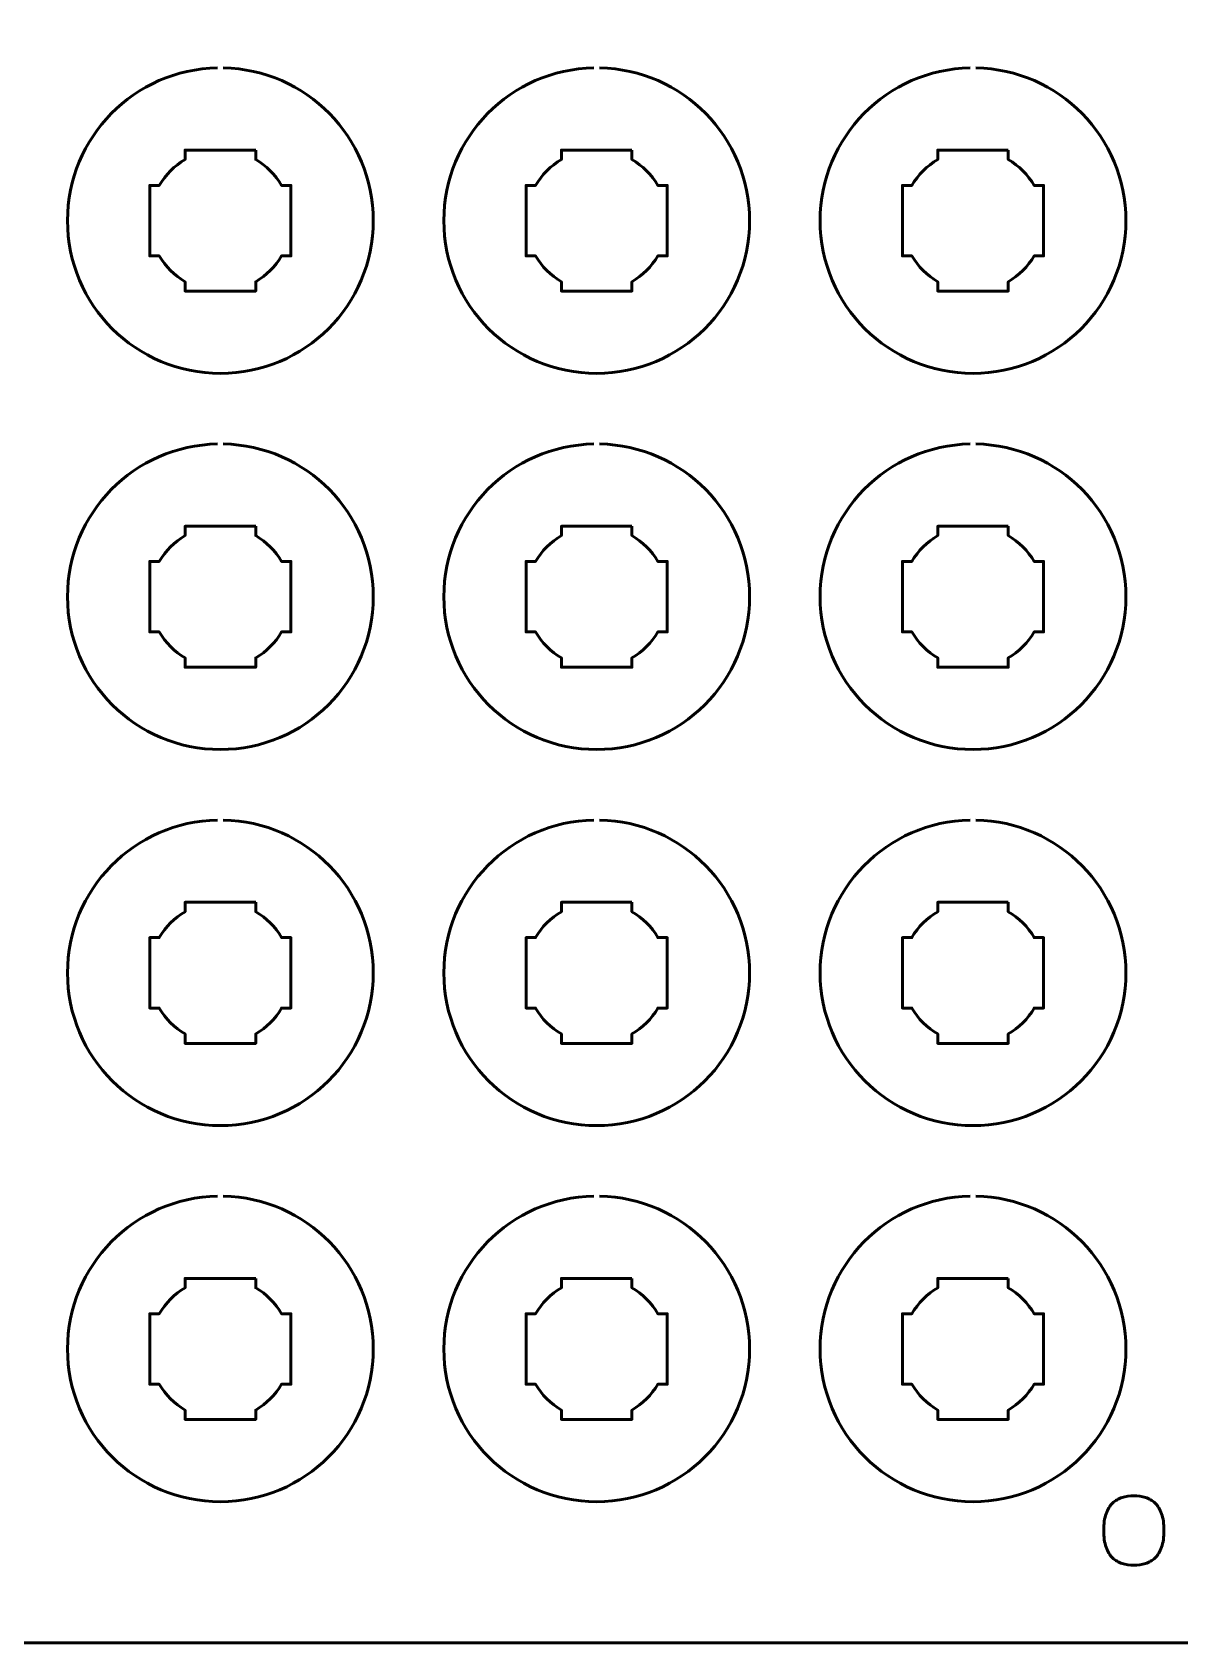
# Model space of a CAD drawing. Header units: centimetres. Extents: x -21 to 0, y -29.7 to 0.
# Drawn here: x -10.5 to -5.62, y -29.7 to -22.85 of the extents above; entities that cross this region are included whole.
import ezdxf

# ---------------------------------------------------------------- set-up
doc = ezdxf.new("R2010")
doc.units = ezdxf.units.CM
doc.header["$MEASUREMENT"] = 0
doc.layers.add('Layer 1', color=7, linetype='Continuous')

msp = doc.modelspace()

# ---------------------------------------------------------------- linework, layer by layer
at = {"layer": 'Layer 1', "color": 1, "lineweight": 53}
msp.add_open_spline([(-21.00003, -29.19995), (-21.00003, -29.19995), (-21.00003, -5.89992), (-21.00003, -5.89992), (-21.00003, -5.89992), (-21.00003, -5.81709), (-20.93286, -5.74992), (-20.85003, -5.74992), (-20.85003, -5.74992), (-20.7672, -5.74992), (-20.70003, -5.68275), (-20.70003, -5.59992), (-20.70003, -5.59992), (-20.70003, -5.51709), (-20.7672, -5.44992), (-20.85003, -5.44992), (-20.85003, -5.44992), (-20.93286, -5.44992), (-21.00003, -5.38275), (-21.00003, -5.29992), (-21.00003, -5.29992), (-21.00003, -5.21709), (-20.93286, -5.14992), (-20.85003, -5.14992), (-20.85003, -5.14992), (-20.7672, -5.14992), (-20.70003, -5.08275), (-20.70003, -4.99992), (-20.70003, -4.99992), (-20.70003, -4.91709), (-20.7672, -4.84992), (-20.85003, -4.84992), (-20.85003, -4.84992), (-20.93286, -4.84992), (-21.00003, -4.78275), (-21.00003, -4.69992), (-21.00003, -4.69992), (-21.00003, -4.61709), (-20.93286, -4.54992), (-20.85003, -4.54992), (-20.85003, -4.54992), (-20.7672, -4.54992), (-20.70003, -4.48275), (-20.70003, -4.39992), (-20.70003, -4.39992), (-20.70003, -4.31709), (-20.7672, -4.24992), (-20.85003, -4.24992), (-20.85003, -4.24992), (-20.93286, -4.24992), (-21.00003, -4.18275), (-21.00003, -4.09992), (-21.00003, -4.09992), (-21.00003, -4.01709), (-20.93286, -3.94992), (-20.85003, -3.94992), (-20.85003, -3.94992), (-20.7672, -3.94992), (-20.70003, -3.88275), (-20.70003, -3.79992), (-20.70003, -3.79992), (-20.70003, -3.71709), (-20.7672, -3.64992), (-20.85003, -3.64992), (-20.85003, -3.64992), (-20.93286, -3.64992), (-21.00003, -3.58275), (-21.00003, -3.49992), (-21.00003, -3.49992), (-21.00003, -3.41709), (-20.93286, -3.34992), (-20.85003, -3.34992), (-20.85003, -3.34992), (-20.7672, -3.34992), (-20.70003, -3.28275), (-20.70003, -3.19992), (-20.70003, -3.19992), (-20.70003, -3.11709), (-20.7672, -3.04992), (-20.85003, -3.04992), (-20.85003, -3.04992), (-20.93286, -3.04992), (-21.00003, -2.98275), (-21.00003, -2.89992), (-21.00003, -2.89992), (-21.00003, -2.81709), (-20.93286, -2.74992), (-20.85003, -2.74992), (-20.85003, -2.74992), (-20.7672, -2.74992), (-20.70003, -2.68275), (-20.70003, -2.59992), (-20.70003, -2.59992), (-20.70003, -2.51709), (-20.7672, -2.44992), (-20.85003, -2.44992), (-20.85003, -2.44992), (-20.93286, -2.44992), (-21.00003, -2.38275), (-21.00003, -2.29992), (-21.00003, -2.29992), (-21.00003, -2.21709), (-20.93286, -2.14992), (-20.85003, -2.14992), (-20.85003, -2.14992), (-20.7672, -2.14992), (-20.70003, -2.08275), (-20.70003, -1.99992), (-20.70003, -1.99992), (-20.70003, -1.91709), (-20.7672, -1.84992), (-20.85003, -1.84992), (-20.85003, -1.84992), (-20.93286, -1.84992), (-21.00003, -1.78275), (-21.00003, -1.69992), (-21.00003, -1.69992), (-21.00003, -1.61709), (-20.93286, -1.54992), (-20.85003, -1.54992), (-20.85003, -1.54992), (-20.7672, -1.54992), (-20.70003, -1.48275), (-20.70003, -1.39992), (-20.70003, -1.39992), (-20.70003, -1.31709), (-20.7672, -1.24992), (-20.85003, -1.24992), (-20.85003, -1.24992), (-20.93286, -1.24992), (-21.00003, -1.18275), (-21.00003, -1.09992), (-21.00003, -1.09992), (-21.00003, -1.09992), (-21.00003, -0.49992), (-21.00003, -0.49992), (-21.00003, -0.49992), (-21.00003, -0.22295), (-20.77694, 0.00004), (-20.49994, 0.00004), (-20.49994, 0.00004), (-20.49994, 0.00004), (-0.50008, 0.00004), (-0.50008, 0.00004), (-0.50008, 0.00004), (-0.22294, 0.00004), (0.00002, -0.22295), (0.00002, -0.49992), (0.00002, -0.49992), (0.00002, -0.49992), (0.00002, -29.19995), (0.00002, -29.19995), (0.00002, -29.19995), (0.00002, -29.47695), (-0.22294, -29.70004), (-0.50008, -29.70004), (-0.50008, -29.70004), (-0.50008, -29.70004), (-20.49994, -29.70004), (-20.49994, -29.70004), (-20.49994, -29.70004), (-20.77694, -29.70004), (-21.00003, -29.47695), (-21.00003, -29.19995)], degree=3, knots=[0, 0, 0, 0, 0.0243902, 0.0243902, 0.0243902, 0.0243902, 0.0487805, 0.0487805, 0.0487805, 0.0487805, 0.0731707, 0.0731707, 0.0731707, 0.0731707, 0.097561, 0.097561, 0.097561, 0.097561, 0.1219512, 0.1219512, 0.1219512, 0.1219512, 0.1463415, 0.1463415, 0.1463415, 0.1463415, 0.1707317, 0.1707317, 0.1707317, 0.1707317, 0.195122, 0.195122, 0.195122, 0.195122, 0.2195122, 0.2195122, 0.2195122, 0.2195122, 0.2439024, 0.2439024, 0.2439024, 0.2439024, 0.2682927, 0.2682927, 0.2682927, 0.2682927, 0.2926829, 0.2926829, 0.2926829, 0.2926829, 0.3170732, 0.3170732, 0.3170732, 0.3170732, 0.3414634, 0.3414634, 0.3414634, 0.3414634, 0.3658537, 0.3658537, 0.3658537, 0.3658537, 0.3902439, 0.3902439, 0.3902439, 0.3902439, 0.4146341, 0.4146341, 0.4146341, 0.4146341, 0.4390244, 0.4390244, 0.4390244, 0.4390244, 0.4634146, 0.4634146, 0.4634146, 0.4634146, 0.4878049, 0.4878049, 0.4878049, 0.4878049, 0.5121951, 0.5121951, 0.5121951, 0.5121951, 0.5365854, 0.5365854, 0.5365854, 0.5365854, 0.5609756, 0.5609756, 0.5609756, 0.5609756, 0.5853659, 0.5853659, 0.5853659, 0.5853659, 0.6097561, 0.6097561, 0.6097561, 0.6097561, 0.6341463, 0.6341463, 0.6341463, 0.6341463, 0.6585366, 0.6585366, 0.6585366, 0.6585366, 0.6829268, 0.6829268, 0.6829268, 0.6829268, 0.7073171, 0.7073171, 0.7073171, 0.7073171, 0.7317073, 0.7317073, 0.7317073, 0.7317073, 0.7560976, 0.7560976, 0.7560976, 0.7560976, 0.7804878, 0.7804878, 0.7804878, 0.7804878, 0.804878, 0.804878, 0.804878, 0.804878, 0.8292683, 0.8292683, 0.8292683, 0.8292683, 0.8536585, 0.8536585, 0.8536585, 0.8536585, 0.8780488, 0.8780488, 0.8780488, 0.8780488, 0.902439, 0.902439, 0.902439, 0.902439, 0.9268293, 0.9268293, 0.9268293, 0.9268293, 0.9512195, 0.9512195, 0.9512195, 0.9512195, 0.9756098, 0.9756098, 0.9756098, 0.9756098, 1, 1, 1, 1], dxfattribs=at)
at = {"layer": 'Layer 1', "lineweight": 53}
for points, knots in [([(-9.68748, -23.00009), (-9.33411, -23.00677), (-9.05001, -23.29519), (-9.05001, -23.64993), (-9.05001, -23.64993), (-9.05001, -24.00912), (-9.34084, -24.29995), (-9.70001, -24.29995), (-9.70001, -24.29995), (-10.05894, -24.29995), (-10.35001, -24.00912), (-10.35001, -23.64993), (-10.35001, -23.64993), (-10.35001, -23.29517), (-10.06565, -23.00674), (-9.71248, -23.00009)], [0, 0, 0, 0, 0.25, 0.25, 0.25, 0.25, 0.5, 0.5, 0.5, 0.5, 0.75, 0.75, 0.75, 0.75, 1, 1, 1, 1]), ([(-8.08748, -23.00009), (-7.73411, -23.00677), (-7.45001, -23.29519), (-7.45001, -23.64993), (-7.45001, -23.64993), (-7.45001, -24.00912), (-7.74084, -24.29995), (-8.10001, -24.29995), (-8.10001, -24.29995), (-8.45894, -24.29995), (-8.75001, -24.00912), (-8.75001, -23.64993), (-8.75001, -23.64993), (-8.75001, -23.29517), (-8.46565, -23.00674), (-8.11248, -23.00009)], [0, 0, 0, 0, 0.25, 0.25, 0.25, 0.25, 0.5, 0.5, 0.5, 0.5, 0.75, 0.75, 0.75, 0.75, 1, 1, 1, 1]), ([(-6.48748, -23.00009), (-6.13411, -23.00677), (-5.85001, -23.29519), (-5.85001, -23.64993), (-5.85001, -23.64993), (-5.85001, -24.00912), (-6.14084, -24.29995), (-6.50001, -24.29995), (-6.50001, -24.29995), (-6.85894, -24.29995), (-7.15001, -24.00912), (-7.15001, -23.64993), (-7.15001, -23.64993), (-7.15001, -23.29517), (-6.86565, -23.00674), (-6.51248, -23.00009)], [0, 0, 0, 0, 0.25, 0.25, 0.25, 0.25, 0.5, 0.5, 0.5, 0.5, 0.75, 0.75, 0.75, 0.75, 1, 1, 1, 1]), ([(-9.54998, -23.35), (-9.54998, -23.35), (-9.54998, -23.39008), (-9.54998, -23.39008), (-9.54998, -23.39008), (-9.50442, -23.41644), (-9.46644, -23.45443), (-9.4401, -23.5), (-9.4401, -23.5), (-9.4401, -23.5), (-9.39999, -23.5), (-9.39999, -23.5), (-9.39999, -23.5), (-9.39999, -23.5), (-9.39999, -23.80001), (-9.39999, -23.80001), (-9.39999, -23.80001), (-9.39999, -23.80001), (-9.44016, -23.80001), (-9.44016, -23.80001), (-9.44016, -23.80001), (-9.4665, -23.84554), (-9.50445, -23.88348), (-9.54998, -23.90981), (-9.54998, -23.90981), (-9.54998, -23.90981), (-9.54998, -23.95), (-9.54998, -23.95), (-9.54998, -23.95), (-9.54998, -23.95), (-9.84999, -23.95), (-9.84999, -23.95), (-9.84999, -23.95), (-9.84999, -23.95), (-9.84999, -23.90982), (-9.84999, -23.90982), (-9.84999, -23.90982), (-9.89553, -23.88349), (-9.93349, -23.84554), (-9.95984, -23.80001), (-9.95984, -23.80001), (-9.95984, -23.80001), (-9.99999, -23.80001), (-9.99999, -23.80001), (-9.99999, -23.80001), (-9.99999, -23.80001), (-9.99999, -23.65148), (-9.99999, -23.65148), (-9.99999, -23.65148), (-9.99999, -23.65148), (-10.00001, -23.64993), (-10.00001, -23.64993), (-10.00001, -23.64993), (-10.00001, -23.64993), (-9.99999, -23.64838), (-9.99999, -23.64838), (-9.99999, -23.64838), (-9.99999, -23.64838), (-9.99999, -23.5), (-9.99999, -23.5), (-9.99999, -23.5), (-9.99999, -23.5), (-9.9599, -23.5), (-9.9599, -23.5), (-9.9599, -23.5), (-9.93355, -23.45443), (-9.89555, -23.41643), (-9.84999, -23.39007), (-9.84999, -23.39007), (-9.84999, -23.39007), (-9.84999, -23.35), (-9.84999, -23.35), (-9.84999, -23.35), (-9.84999, -23.35), (-9.54998, -23.35), (-9.54998, -23.35)], [0, 0, 0, 0, 0.0526316, 0.0526316, 0.0526316, 0.0526316, 0.1052632, 0.1052632, 0.1052632, 0.1052632, 0.1578947, 0.1578947, 0.1578947, 0.1578947, 0.2105263, 0.2105263, 0.2105263, 0.2105263, 0.2631579, 0.2631579, 0.2631579, 0.2631579, 0.3157895, 0.3157895, 0.3157895, 0.3157895, 0.3684211, 0.3684211, 0.3684211, 0.3684211, 0.4210526, 0.4210526, 0.4210526, 0.4210526, 0.4736842, 0.4736842, 0.4736842, 0.4736842, 0.5263158, 0.5263158, 0.5263158, 0.5263158, 0.5789474, 0.5789474, 0.5789474, 0.5789474, 0.6315789, 0.6315789, 0.6315789, 0.6315789, 0.6842105, 0.6842105, 0.6842105, 0.6842105, 0.7368421, 0.7368421, 0.7368421, 0.7368421, 0.7894737, 0.7894737, 0.7894737, 0.7894737, 0.8421053, 0.8421053, 0.8421053, 0.8421053, 0.8947368, 0.8947368, 0.8947368, 0.8947368, 0.9473684, 0.9473684, 0.9473684, 0.9473684, 1, 1, 1, 1]), ([(-7.94998, -23.35), (-7.94998, -23.35), (-7.94998, -23.39008), (-7.94998, -23.39008), (-7.94998, -23.39008), (-7.90442, -23.41644), (-7.86644, -23.45443), (-7.8401, -23.5), (-7.8401, -23.5), (-7.8401, -23.5), (-7.79999, -23.5), (-7.79999, -23.5), (-7.79999, -23.5), (-7.79999, -23.5), (-7.79999, -23.80001), (-7.79999, -23.80001), (-7.79999, -23.80001), (-7.79999, -23.80001), (-7.84016, -23.80001), (-7.84016, -23.80001), (-7.84016, -23.80001), (-7.8665, -23.84554), (-7.90445, -23.88348), (-7.94998, -23.90981), (-7.94998, -23.90981), (-7.94998, -23.90981), (-7.94998, -23.95), (-7.94998, -23.95), (-7.94998, -23.95), (-7.94998, -23.95), (-8.24999, -23.95), (-8.24999, -23.95), (-8.24999, -23.95), (-8.24999, -23.95), (-8.24999, -23.90982), (-8.24999, -23.90982), (-8.24999, -23.90982), (-8.29553, -23.88349), (-8.33349, -23.84554), (-8.35984, -23.80001), (-8.35984, -23.80001), (-8.35984, -23.80001), (-8.39999, -23.80001), (-8.39999, -23.80001), (-8.39999, -23.80001), (-8.39999, -23.80001), (-8.39999, -23.65148), (-8.39999, -23.65148), (-8.39999, -23.65148), (-8.39999, -23.65148), (-8.40001, -23.64993), (-8.40001, -23.64993), (-8.40001, -23.64993), (-8.40001, -23.64993), (-8.39999, -23.64838), (-8.39999, -23.64838), (-8.39999, -23.64838), (-8.39999, -23.64838), (-8.39999, -23.5), (-8.39999, -23.5), (-8.39999, -23.5), (-8.39999, -23.5), (-8.3599, -23.5), (-8.3599, -23.5), (-8.3599, -23.5), (-8.33355, -23.45443), (-8.29555, -23.41643), (-8.24999, -23.39007), (-8.24999, -23.39007), (-8.24999, -23.39007), (-8.24999, -23.35), (-8.24999, -23.35), (-8.24999, -23.35), (-8.24999, -23.35), (-7.94998, -23.35), (-7.94998, -23.35)], [0, 0, 0, 0, 0.0526316, 0.0526316, 0.0526316, 0.0526316, 0.1052632, 0.1052632, 0.1052632, 0.1052632, 0.1578947, 0.1578947, 0.1578947, 0.1578947, 0.2105263, 0.2105263, 0.2105263, 0.2105263, 0.2631579, 0.2631579, 0.2631579, 0.2631579, 0.3157895, 0.3157895, 0.3157895, 0.3157895, 0.3684211, 0.3684211, 0.3684211, 0.3684211, 0.4210526, 0.4210526, 0.4210526, 0.4210526, 0.4736842, 0.4736842, 0.4736842, 0.4736842, 0.5263158, 0.5263158, 0.5263158, 0.5263158, 0.5789474, 0.5789474, 0.5789474, 0.5789474, 0.6315789, 0.6315789, 0.6315789, 0.6315789, 0.6842105, 0.6842105, 0.6842105, 0.6842105, 0.7368421, 0.7368421, 0.7368421, 0.7368421, 0.7894737, 0.7894737, 0.7894737, 0.7894737, 0.8421053, 0.8421053, 0.8421053, 0.8421053, 0.8947368, 0.8947368, 0.8947368, 0.8947368, 0.9473684, 0.9473684, 0.9473684, 0.9473684, 1, 1, 1, 1]), ([(-6.34998, -23.35), (-6.34998, -23.35), (-6.34998, -23.39008), (-6.34998, -23.39008), (-6.34998, -23.39008), (-6.30442, -23.41644), (-6.26644, -23.45443), (-6.2401, -23.5), (-6.2401, -23.5), (-6.2401, -23.5), (-6.19999, -23.5), (-6.19999, -23.5), (-6.19999, -23.5), (-6.19999, -23.5), (-6.19999, -23.80001), (-6.19999, -23.80001), (-6.19999, -23.80001), (-6.19999, -23.80001), (-6.24016, -23.80001), (-6.24016, -23.80001), (-6.24016, -23.80001), (-6.2665, -23.84554), (-6.30445, -23.88348), (-6.34998, -23.90981), (-6.34998, -23.90981), (-6.34998, -23.90981), (-6.34998, -23.95), (-6.34998, -23.95), (-6.34998, -23.95), (-6.34998, -23.95), (-6.64999, -23.95), (-6.64999, -23.95), (-6.64999, -23.95), (-6.64999, -23.95), (-6.64999, -23.90982), (-6.64999, -23.90982), (-6.64999, -23.90982), (-6.69553, -23.88349), (-6.73349, -23.84554), (-6.75984, -23.80001), (-6.75984, -23.80001), (-6.75984, -23.80001), (-6.79999, -23.80001), (-6.79999, -23.80001), (-6.79999, -23.80001), (-6.79999, -23.80001), (-6.79999, -23.65148), (-6.79999, -23.65148), (-6.79999, -23.65148), (-6.79999, -23.65148), (-6.80001, -23.64993), (-6.80001, -23.64993), (-6.80001, -23.64993), (-6.80001, -23.64993), (-6.79999, -23.64838), (-6.79999, -23.64838), (-6.79999, -23.64838), (-6.79999, -23.64838), (-6.79999, -23.5), (-6.79999, -23.5), (-6.79999, -23.5), (-6.79999, -23.5), (-6.7599, -23.5), (-6.7599, -23.5), (-6.7599, -23.5), (-6.73355, -23.45443), (-6.69555, -23.41643), (-6.64999, -23.39007), (-6.64999, -23.39007), (-6.64999, -23.39007), (-6.64999, -23.35), (-6.64999, -23.35), (-6.64999, -23.35), (-6.64999, -23.35), (-6.34998, -23.35), (-6.34998, -23.35)], [0, 0, 0, 0, 0.0526316, 0.0526316, 0.0526316, 0.0526316, 0.1052632, 0.1052632, 0.1052632, 0.1052632, 0.1578947, 0.1578947, 0.1578947, 0.1578947, 0.2105263, 0.2105263, 0.2105263, 0.2105263, 0.2631579, 0.2631579, 0.2631579, 0.2631579, 0.3157895, 0.3157895, 0.3157895, 0.3157895, 0.3684211, 0.3684211, 0.3684211, 0.3684211, 0.4210526, 0.4210526, 0.4210526, 0.4210526, 0.4736842, 0.4736842, 0.4736842, 0.4736842, 0.5263158, 0.5263158, 0.5263158, 0.5263158, 0.5789474, 0.5789474, 0.5789474, 0.5789474, 0.6315789, 0.6315789, 0.6315789, 0.6315789, 0.6842105, 0.6842105, 0.6842105, 0.6842105, 0.7368421, 0.7368421, 0.7368421, 0.7368421, 0.7894737, 0.7894737, 0.7894737, 0.7894737, 0.8421053, 0.8421053, 0.8421053, 0.8421053, 0.8947368, 0.8947368, 0.8947368, 0.8947368, 0.9473684, 0.9473684, 0.9473684, 0.9473684, 1, 1, 1, 1]), ([(-9.68748, -24.60009), (-9.33411, -24.60677), (-9.05001, -24.89519), (-9.05001, -25.24993), (-9.05001, -25.24993), (-9.05001, -25.60912), (-9.34084, -25.89995), (-9.70001, -25.89995), (-9.70001, -25.89995), (-10.05894, -25.89995), (-10.35001, -25.60912), (-10.35001, -25.24993), (-10.35001, -25.24993), (-10.35001, -24.89517), (-10.06565, -24.60674), (-9.71248, -24.60009)], [0, 0, 0, 0, 0.25, 0.25, 0.25, 0.25, 0.5, 0.5, 0.5, 0.5, 0.75, 0.75, 0.75, 0.75, 1, 1, 1, 1]), ([(-8.08748, -24.60009), (-7.73411, -24.60677), (-7.45001, -24.89519), (-7.45001, -25.24993), (-7.45001, -25.24993), (-7.45001, -25.60912), (-7.74084, -25.89995), (-8.10001, -25.89995), (-8.10001, -25.89995), (-8.45894, -25.89995), (-8.75001, -25.60912), (-8.75001, -25.24993), (-8.75001, -25.24993), (-8.75001, -24.89517), (-8.46565, -24.60674), (-8.11248, -24.60009)], [0, 0, 0, 0, 0.25, 0.25, 0.25, 0.25, 0.5, 0.5, 0.5, 0.5, 0.75, 0.75, 0.75, 0.75, 1, 1, 1, 1]), ([(-6.48748, -24.60009), (-6.13411, -24.60677), (-5.85001, -24.89519), (-5.85001, -25.24993), (-5.85001, -25.24993), (-5.85001, -25.60912), (-6.14084, -25.89995), (-6.50001, -25.89995), (-6.50001, -25.89995), (-6.85894, -25.89995), (-7.15001, -25.60912), (-7.15001, -25.24993), (-7.15001, -25.24993), (-7.15001, -24.89517), (-6.86565, -24.60674), (-6.51248, -24.60009)], [0, 0, 0, 0, 0.25, 0.25, 0.25, 0.25, 0.5, 0.5, 0.5, 0.5, 0.75, 0.75, 0.75, 0.75, 1, 1, 1, 1]), ([(-9.54998, -24.95), (-9.54998, -24.95), (-9.54998, -24.99008), (-9.54998, -24.99008), (-9.54998, -24.99008), (-9.50442, -25.01644), (-9.46644, -25.05443), (-9.4401, -25.1), (-9.4401, -25.1), (-9.4401, -25.1), (-9.39999, -25.1), (-9.39999, -25.1), (-9.39999, -25.1), (-9.39999, -25.1), (-9.39999, -25.40001), (-9.39999, -25.40001), (-9.39999, -25.40001), (-9.39999, -25.40001), (-9.44016, -25.40001), (-9.44016, -25.40001), (-9.44016, -25.40001), (-9.4665, -25.44554), (-9.50445, -25.48348), (-9.54998, -25.50981), (-9.54998, -25.50981), (-9.54998, -25.50981), (-9.54998, -25.55), (-9.54998, -25.55), (-9.54998, -25.55), (-9.54998, -25.55), (-9.84999, -25.55), (-9.84999, -25.55), (-9.84999, -25.55), (-9.84999, -25.55), (-9.84999, -25.50982), (-9.84999, -25.50982), (-9.84999, -25.50982), (-9.89553, -25.48349), (-9.93349, -25.44554), (-9.95984, -25.40001), (-9.95984, -25.40001), (-9.95984, -25.40001), (-9.99999, -25.40001), (-9.99999, -25.40001), (-9.99999, -25.40001), (-9.99999, -25.40001), (-9.99999, -25.25148), (-9.99999, -25.25148), (-9.99999, -25.25148), (-9.99999, -25.25148), (-10.00001, -25.24993), (-10.00001, -25.24993), (-10.00001, -25.24993), (-10.00001, -25.24993), (-9.99999, -25.24838), (-9.99999, -25.24838), (-9.99999, -25.24838), (-9.99999, -25.24838), (-9.99999, -25.1), (-9.99999, -25.1), (-9.99999, -25.1), (-9.99999, -25.1), (-9.9599, -25.1), (-9.9599, -25.1), (-9.9599, -25.1), (-9.93355, -25.05443), (-9.89555, -25.01643), (-9.84999, -24.99007), (-9.84999, -24.99007), (-9.84999, -24.99007), (-9.84999, -24.95), (-9.84999, -24.95), (-9.84999, -24.95), (-9.84999, -24.95), (-9.54998, -24.95), (-9.54998, -24.95)], [0, 0, 0, 0, 0.0526316, 0.0526316, 0.0526316, 0.0526316, 0.1052632, 0.1052632, 0.1052632, 0.1052632, 0.1578947, 0.1578947, 0.1578947, 0.1578947, 0.2105263, 0.2105263, 0.2105263, 0.2105263, 0.2631579, 0.2631579, 0.2631579, 0.2631579, 0.3157895, 0.3157895, 0.3157895, 0.3157895, 0.3684211, 0.3684211, 0.3684211, 0.3684211, 0.4210526, 0.4210526, 0.4210526, 0.4210526, 0.4736842, 0.4736842, 0.4736842, 0.4736842, 0.5263158, 0.5263158, 0.5263158, 0.5263158, 0.5789474, 0.5789474, 0.5789474, 0.5789474, 0.6315789, 0.6315789, 0.6315789, 0.6315789, 0.6842105, 0.6842105, 0.6842105, 0.6842105, 0.7368421, 0.7368421, 0.7368421, 0.7368421, 0.7894737, 0.7894737, 0.7894737, 0.7894737, 0.8421053, 0.8421053, 0.8421053, 0.8421053, 0.8947368, 0.8947368, 0.8947368, 0.8947368, 0.9473684, 0.9473684, 0.9473684, 0.9473684, 1, 1, 1, 1]), ([(-7.94998, -24.95), (-7.94998, -24.95), (-7.94998, -24.99008), (-7.94998, -24.99008), (-7.94998, -24.99008), (-7.90442, -25.01644), (-7.86644, -25.05443), (-7.8401, -25.1), (-7.8401, -25.1), (-7.8401, -25.1), (-7.79999, -25.1), (-7.79999, -25.1), (-7.79999, -25.1), (-7.79999, -25.1), (-7.79999, -25.40001), (-7.79999, -25.40001), (-7.79999, -25.40001), (-7.79999, -25.40001), (-7.84016, -25.40001), (-7.84016, -25.40001), (-7.84016, -25.40001), (-7.8665, -25.44554), (-7.90445, -25.48348), (-7.94998, -25.50981), (-7.94998, -25.50981), (-7.94998, -25.50981), (-7.94998, -25.55), (-7.94998, -25.55), (-7.94998, -25.55), (-7.94998, -25.55), (-8.24999, -25.55), (-8.24999, -25.55), (-8.24999, -25.55), (-8.24999, -25.55), (-8.24999, -25.50982), (-8.24999, -25.50982), (-8.24999, -25.50982), (-8.29553, -25.48349), (-8.33349, -25.44554), (-8.35984, -25.40001), (-8.35984, -25.40001), (-8.35984, -25.40001), (-8.39999, -25.40001), (-8.39999, -25.40001), (-8.39999, -25.40001), (-8.39999, -25.40001), (-8.39999, -25.25148), (-8.39999, -25.25148), (-8.39999, -25.25148), (-8.39999, -25.25148), (-8.40001, -25.24993), (-8.40001, -25.24993), (-8.40001, -25.24993), (-8.40001, -25.24993), (-8.39999, -25.24838), (-8.39999, -25.24838), (-8.39999, -25.24838), (-8.39999, -25.24838), (-8.39999, -25.1), (-8.39999, -25.1), (-8.39999, -25.1), (-8.39999, -25.1), (-8.3599, -25.1), (-8.3599, -25.1), (-8.3599, -25.1), (-8.33355, -25.05443), (-8.29555, -25.01643), (-8.24999, -24.99007), (-8.24999, -24.99007), (-8.24999, -24.99007), (-8.24999, -24.95), (-8.24999, -24.95), (-8.24999, -24.95), (-8.24999, -24.95), (-7.94998, -24.95), (-7.94998, -24.95)], [0, 0, 0, 0, 0.0526316, 0.0526316, 0.0526316, 0.0526316, 0.1052632, 0.1052632, 0.1052632, 0.1052632, 0.1578947, 0.1578947, 0.1578947, 0.1578947, 0.2105263, 0.2105263, 0.2105263, 0.2105263, 0.2631579, 0.2631579, 0.2631579, 0.2631579, 0.3157895, 0.3157895, 0.3157895, 0.3157895, 0.3684211, 0.3684211, 0.3684211, 0.3684211, 0.4210526, 0.4210526, 0.4210526, 0.4210526, 0.4736842, 0.4736842, 0.4736842, 0.4736842, 0.5263158, 0.5263158, 0.5263158, 0.5263158, 0.5789474, 0.5789474, 0.5789474, 0.5789474, 0.6315789, 0.6315789, 0.6315789, 0.6315789, 0.6842105, 0.6842105, 0.6842105, 0.6842105, 0.7368421, 0.7368421, 0.7368421, 0.7368421, 0.7894737, 0.7894737, 0.7894737, 0.7894737, 0.8421053, 0.8421053, 0.8421053, 0.8421053, 0.8947368, 0.8947368, 0.8947368, 0.8947368, 0.9473684, 0.9473684, 0.9473684, 0.9473684, 1, 1, 1, 1]), ([(-6.34998, -24.95), (-6.34998, -24.95), (-6.34998, -24.99008), (-6.34998, -24.99008), (-6.34998, -24.99008), (-6.30442, -25.01644), (-6.26644, -25.05443), (-6.2401, -25.1), (-6.2401, -25.1), (-6.2401, -25.1), (-6.19999, -25.1), (-6.19999, -25.1), (-6.19999, -25.1), (-6.19999, -25.1), (-6.19999, -25.40001), (-6.19999, -25.40001), (-6.19999, -25.40001), (-6.19999, -25.40001), (-6.24016, -25.40001), (-6.24016, -25.40001), (-6.24016, -25.40001), (-6.2665, -25.44554), (-6.30445, -25.48348), (-6.34998, -25.50981), (-6.34998, -25.50981), (-6.34998, -25.50981), (-6.34998, -25.55), (-6.34998, -25.55), (-6.34998, -25.55), (-6.34998, -25.55), (-6.64999, -25.55), (-6.64999, -25.55), (-6.64999, -25.55), (-6.64999, -25.55), (-6.64999, -25.50982), (-6.64999, -25.50982), (-6.64999, -25.50982), (-6.69553, -25.48349), (-6.73349, -25.44554), (-6.75984, -25.40001), (-6.75984, -25.40001), (-6.75984, -25.40001), (-6.79999, -25.40001), (-6.79999, -25.40001), (-6.79999, -25.40001), (-6.79999, -25.40001), (-6.79999, -25.25148), (-6.79999, -25.25148), (-6.79999, -25.25148), (-6.79999, -25.25148), (-6.80001, -25.24993), (-6.80001, -25.24993), (-6.80001, -25.24993), (-6.80001, -25.24993), (-6.79999, -25.24838), (-6.79999, -25.24838), (-6.79999, -25.24838), (-6.79999, -25.24838), (-6.79999, -25.1), (-6.79999, -25.1), (-6.79999, -25.1), (-6.79999, -25.1), (-6.7599, -25.1), (-6.7599, -25.1), (-6.7599, -25.1), (-6.73355, -25.05443), (-6.69555, -25.01643), (-6.64999, -24.99007), (-6.64999, -24.99007), (-6.64999, -24.99007), (-6.64999, -24.95), (-6.64999, -24.95), (-6.64999, -24.95), (-6.64999, -24.95), (-6.34998, -24.95), (-6.34998, -24.95)], [0, 0, 0, 0, 0.0526316, 0.0526316, 0.0526316, 0.0526316, 0.1052632, 0.1052632, 0.1052632, 0.1052632, 0.1578947, 0.1578947, 0.1578947, 0.1578947, 0.2105263, 0.2105263, 0.2105263, 0.2105263, 0.2631579, 0.2631579, 0.2631579, 0.2631579, 0.3157895, 0.3157895, 0.3157895, 0.3157895, 0.3684211, 0.3684211, 0.3684211, 0.3684211, 0.4210526, 0.4210526, 0.4210526, 0.4210526, 0.4736842, 0.4736842, 0.4736842, 0.4736842, 0.5263158, 0.5263158, 0.5263158, 0.5263158, 0.5789474, 0.5789474, 0.5789474, 0.5789474, 0.6315789, 0.6315789, 0.6315789, 0.6315789, 0.6842105, 0.6842105, 0.6842105, 0.6842105, 0.7368421, 0.7368421, 0.7368421, 0.7368421, 0.7894737, 0.7894737, 0.7894737, 0.7894737, 0.8421053, 0.8421053, 0.8421053, 0.8421053, 0.8947368, 0.8947368, 0.8947368, 0.8947368, 0.9473684, 0.9473684, 0.9473684, 0.9473684, 1, 1, 1, 1]), ([(-9.68748, -26.20009), (-9.33411, -26.20677), (-9.05001, -26.49519), (-9.05001, -26.84993), (-9.05001, -26.84993), (-9.05001, -27.20912), (-9.34084, -27.49995), (-9.70001, -27.49995), (-9.70001, -27.49995), (-10.05894, -27.49995), (-10.35001, -27.20912), (-10.35001, -26.84993), (-10.35001, -26.84993), (-10.35001, -26.49517), (-10.06565, -26.20674), (-9.71248, -26.20009)], [0, 0, 0, 0, 0.25, 0.25, 0.25, 0.25, 0.5, 0.5, 0.5, 0.5, 0.75, 0.75, 0.75, 0.75, 1, 1, 1, 1]), ([(-8.08748, -26.20009), (-7.73411, -26.20677), (-7.45001, -26.49519), (-7.45001, -26.84993), (-7.45001, -26.84993), (-7.45001, -27.20912), (-7.74084, -27.49995), (-8.10001, -27.49995), (-8.10001, -27.49995), (-8.45894, -27.49995), (-8.75001, -27.20912), (-8.75001, -26.84993), (-8.75001, -26.84993), (-8.75001, -26.49517), (-8.46565, -26.20674), (-8.11248, -26.20009)], [0, 0, 0, 0, 0.25, 0.25, 0.25, 0.25, 0.5, 0.5, 0.5, 0.5, 0.75, 0.75, 0.75, 0.75, 1, 1, 1, 1]), ([(-6.48748, -26.20009), (-6.13411, -26.20677), (-5.85001, -26.49519), (-5.85001, -26.84993), (-5.85001, -26.84993), (-5.85001, -27.20912), (-6.14084, -27.49995), (-6.50001, -27.49995), (-6.50001, -27.49995), (-6.85894, -27.49995), (-7.15001, -27.20912), (-7.15001, -26.84993), (-7.15001, -26.84993), (-7.15001, -26.49517), (-6.86565, -26.20674), (-6.51248, -26.20009)], [0, 0, 0, 0, 0.25, 0.25, 0.25, 0.25, 0.5, 0.5, 0.5, 0.5, 0.75, 0.75, 0.75, 0.75, 1, 1, 1, 1]), ([(-9.54998, -26.55), (-9.54998, -26.55), (-9.54998, -26.59008), (-9.54998, -26.59008), (-9.54998, -26.59008), (-9.50442, -26.61644), (-9.46644, -26.65443), (-9.4401, -26.7), (-9.4401, -26.7), (-9.4401, -26.7), (-9.39999, -26.7), (-9.39999, -26.7), (-9.39999, -26.7), (-9.39999, -26.7), (-9.39999, -27.00001), (-9.39999, -27.00001), (-9.39999, -27.00001), (-9.39999, -27.00001), (-9.44016, -27.00001), (-9.44016, -27.00001), (-9.44016, -27.00001), (-9.4665, -27.04554), (-9.50445, -27.08348), (-9.54998, -27.10981), (-9.54998, -27.10981), (-9.54998, -27.10981), (-9.54998, -27.15), (-9.54998, -27.15), (-9.54998, -27.15), (-9.54998, -27.15), (-9.84999, -27.15), (-9.84999, -27.15), (-9.84999, -27.15), (-9.84999, -27.15), (-9.84999, -27.10982), (-9.84999, -27.10982), (-9.84999, -27.10982), (-9.89553, -27.08349), (-9.93349, -27.04554), (-9.95984, -27.00001), (-9.95984, -27.00001), (-9.95984, -27.00001), (-9.99999, -27.00001), (-9.99999, -27.00001), (-9.99999, -27.00001), (-9.99999, -27.00001), (-9.99999, -26.85148), (-9.99999, -26.85148), (-9.99999, -26.85148), (-9.99999, -26.85148), (-10.00001, -26.84993), (-10.00001, -26.84993), (-10.00001, -26.84993), (-10.00001, -26.84993), (-9.99999, -26.84838), (-9.99999, -26.84838), (-9.99999, -26.84838), (-9.99999, -26.84838), (-9.99999, -26.7), (-9.99999, -26.7), (-9.99999, -26.7), (-9.99999, -26.7), (-9.9599, -26.7), (-9.9599, -26.7), (-9.9599, -26.7), (-9.93355, -26.65443), (-9.89555, -26.61643), (-9.84999, -26.59007), (-9.84999, -26.59007), (-9.84999, -26.59007), (-9.84999, -26.55), (-9.84999, -26.55), (-9.84999, -26.55), (-9.84999, -26.55), (-9.54998, -26.55), (-9.54998, -26.55)], [0, 0, 0, 0, 0.0526316, 0.0526316, 0.0526316, 0.0526316, 0.1052632, 0.1052632, 0.1052632, 0.1052632, 0.1578947, 0.1578947, 0.1578947, 0.1578947, 0.2105263, 0.2105263, 0.2105263, 0.2105263, 0.2631579, 0.2631579, 0.2631579, 0.2631579, 0.3157895, 0.3157895, 0.3157895, 0.3157895, 0.3684211, 0.3684211, 0.3684211, 0.3684211, 0.4210526, 0.4210526, 0.4210526, 0.4210526, 0.4736842, 0.4736842, 0.4736842, 0.4736842, 0.5263158, 0.5263158, 0.5263158, 0.5263158, 0.5789474, 0.5789474, 0.5789474, 0.5789474, 0.6315789, 0.6315789, 0.6315789, 0.6315789, 0.6842105, 0.6842105, 0.6842105, 0.6842105, 0.7368421, 0.7368421, 0.7368421, 0.7368421, 0.7894737, 0.7894737, 0.7894737, 0.7894737, 0.8421053, 0.8421053, 0.8421053, 0.8421053, 0.8947368, 0.8947368, 0.8947368, 0.8947368, 0.9473684, 0.9473684, 0.9473684, 0.9473684, 1, 1, 1, 1]), ([(-7.94998, -26.55), (-7.94998, -26.55), (-7.94998, -26.59008), (-7.94998, -26.59008), (-7.94998, -26.59008), (-7.90442, -26.61644), (-7.86644, -26.65443), (-7.8401, -26.7), (-7.8401, -26.7), (-7.8401, -26.7), (-7.79999, -26.7), (-7.79999, -26.7), (-7.79999, -26.7), (-7.79999, -26.7), (-7.79999, -27.00001), (-7.79999, -27.00001), (-7.79999, -27.00001), (-7.79999, -27.00001), (-7.84016, -27.00001), (-7.84016, -27.00001), (-7.84016, -27.00001), (-7.8665, -27.04554), (-7.90445, -27.08348), (-7.94998, -27.10981), (-7.94998, -27.10981), (-7.94998, -27.10981), (-7.94998, -27.15), (-7.94998, -27.15), (-7.94998, -27.15), (-7.94998, -27.15), (-8.24999, -27.15), (-8.24999, -27.15), (-8.24999, -27.15), (-8.24999, -27.15), (-8.24999, -27.10982), (-8.24999, -27.10982), (-8.24999, -27.10982), (-8.29553, -27.08349), (-8.33349, -27.04554), (-8.35984, -27.00001), (-8.35984, -27.00001), (-8.35984, -27.00001), (-8.39999, -27.00001), (-8.39999, -27.00001), (-8.39999, -27.00001), (-8.39999, -27.00001), (-8.39999, -26.85148), (-8.39999, -26.85148), (-8.39999, -26.85148), (-8.39999, -26.85148), (-8.40001, -26.84993), (-8.40001, -26.84993), (-8.40001, -26.84993), (-8.40001, -26.84993), (-8.39999, -26.84838), (-8.39999, -26.84838), (-8.39999, -26.84838), (-8.39999, -26.84838), (-8.39999, -26.7), (-8.39999, -26.7), (-8.39999, -26.7), (-8.39999, -26.7), (-8.3599, -26.7), (-8.3599, -26.7), (-8.3599, -26.7), (-8.33355, -26.65443), (-8.29555, -26.61643), (-8.24999, -26.59007), (-8.24999, -26.59007), (-8.24999, -26.59007), (-8.24999, -26.55), (-8.24999, -26.55), (-8.24999, -26.55), (-8.24999, -26.55), (-7.94998, -26.55), (-7.94998, -26.55)], [0, 0, 0, 0, 0.0526316, 0.0526316, 0.0526316, 0.0526316, 0.1052632, 0.1052632, 0.1052632, 0.1052632, 0.1578947, 0.1578947, 0.1578947, 0.1578947, 0.2105263, 0.2105263, 0.2105263, 0.2105263, 0.2631579, 0.2631579, 0.2631579, 0.2631579, 0.3157895, 0.3157895, 0.3157895, 0.3157895, 0.3684211, 0.3684211, 0.3684211, 0.3684211, 0.4210526, 0.4210526, 0.4210526, 0.4210526, 0.4736842, 0.4736842, 0.4736842, 0.4736842, 0.5263158, 0.5263158, 0.5263158, 0.5263158, 0.5789474, 0.5789474, 0.5789474, 0.5789474, 0.6315789, 0.6315789, 0.6315789, 0.6315789, 0.6842105, 0.6842105, 0.6842105, 0.6842105, 0.7368421, 0.7368421, 0.7368421, 0.7368421, 0.7894737, 0.7894737, 0.7894737, 0.7894737, 0.8421053, 0.8421053, 0.8421053, 0.8421053, 0.8947368, 0.8947368, 0.8947368, 0.8947368, 0.9473684, 0.9473684, 0.9473684, 0.9473684, 1, 1, 1, 1]), ([(-6.34998, -26.55), (-6.34998, -26.55), (-6.34998, -26.59008), (-6.34998, -26.59008), (-6.34998, -26.59008), (-6.30442, -26.61644), (-6.26644, -26.65443), (-6.2401, -26.7), (-6.2401, -26.7), (-6.2401, -26.7), (-6.19999, -26.7), (-6.19999, -26.7), (-6.19999, -26.7), (-6.19999, -26.7), (-6.19999, -27.00001), (-6.19999, -27.00001), (-6.19999, -27.00001), (-6.19999, -27.00001), (-6.24016, -27.00001), (-6.24016, -27.00001), (-6.24016, -27.00001), (-6.2665, -27.04554), (-6.30445, -27.08348), (-6.34998, -27.10981), (-6.34998, -27.10981), (-6.34998, -27.10981), (-6.34998, -27.15), (-6.34998, -27.15), (-6.34998, -27.15), (-6.34998, -27.15), (-6.64999, -27.15), (-6.64999, -27.15), (-6.64999, -27.15), (-6.64999, -27.15), (-6.64999, -27.10982), (-6.64999, -27.10982), (-6.64999, -27.10982), (-6.69553, -27.08349), (-6.73349, -27.04554), (-6.75984, -27.00001), (-6.75984, -27.00001), (-6.75984, -27.00001), (-6.79999, -27.00001), (-6.79999, -27.00001), (-6.79999, -27.00001), (-6.79999, -27.00001), (-6.79999, -26.85148), (-6.79999, -26.85148), (-6.79999, -26.85148), (-6.79999, -26.85148), (-6.80001, -26.84993), (-6.80001, -26.84993), (-6.80001, -26.84993), (-6.80001, -26.84993), (-6.79999, -26.84838), (-6.79999, -26.84838), (-6.79999, -26.84838), (-6.79999, -26.84838), (-6.79999, -26.7), (-6.79999, -26.7), (-6.79999, -26.7), (-6.79999, -26.7), (-6.7599, -26.7), (-6.7599, -26.7), (-6.7599, -26.7), (-6.73355, -26.65443), (-6.69555, -26.61643), (-6.64999, -26.59007), (-6.64999, -26.59007), (-6.64999, -26.59007), (-6.64999, -26.55), (-6.64999, -26.55), (-6.64999, -26.55), (-6.64999, -26.55), (-6.34998, -26.55), (-6.34998, -26.55)], [0, 0, 0, 0, 0.0526316, 0.0526316, 0.0526316, 0.0526316, 0.1052632, 0.1052632, 0.1052632, 0.1052632, 0.1578947, 0.1578947, 0.1578947, 0.1578947, 0.2105263, 0.2105263, 0.2105263, 0.2105263, 0.2631579, 0.2631579, 0.2631579, 0.2631579, 0.3157895, 0.3157895, 0.3157895, 0.3157895, 0.3684211, 0.3684211, 0.3684211, 0.3684211, 0.4210526, 0.4210526, 0.4210526, 0.4210526, 0.4736842, 0.4736842, 0.4736842, 0.4736842, 0.5263158, 0.5263158, 0.5263158, 0.5263158, 0.5789474, 0.5789474, 0.5789474, 0.5789474, 0.6315789, 0.6315789, 0.6315789, 0.6315789, 0.6842105, 0.6842105, 0.6842105, 0.6842105, 0.7368421, 0.7368421, 0.7368421, 0.7368421, 0.7894737, 0.7894737, 0.7894737, 0.7894737, 0.8421053, 0.8421053, 0.8421053, 0.8421053, 0.8947368, 0.8947368, 0.8947368, 0.8947368, 0.9473684, 0.9473684, 0.9473684, 0.9473684, 1, 1, 1, 1]), ([(-9.68748, -27.80009), (-9.33411, -27.80677), (-9.05001, -28.09519), (-9.05001, -28.44993), (-9.05001, -28.44993), (-9.05001, -28.80912), (-9.34084, -29.09995), (-9.70001, -29.09995), (-9.70001, -29.09995), (-10.05894, -29.09995), (-10.35001, -28.80912), (-10.35001, -28.44993), (-10.35001, -28.44993), (-10.35001, -28.09517), (-10.06565, -27.80674), (-9.71248, -27.80009)], [0, 0, 0, 0, 0.25, 0.25, 0.25, 0.25, 0.5, 0.5, 0.5, 0.5, 0.75, 0.75, 0.75, 0.75, 1, 1, 1, 1]), ([(-8.08748, -27.80009), (-7.73411, -27.80677), (-7.45001, -28.09519), (-7.45001, -28.44993), (-7.45001, -28.44993), (-7.45001, -28.80912), (-7.74084, -29.09995), (-8.10001, -29.09995), (-8.10001, -29.09995), (-8.45894, -29.09995), (-8.75001, -28.80912), (-8.75001, -28.44993), (-8.75001, -28.44993), (-8.75001, -28.09517), (-8.46565, -27.80674), (-8.11248, -27.80009)], [0, 0, 0, 0, 0.25, 0.25, 0.25, 0.25, 0.5, 0.5, 0.5, 0.5, 0.75, 0.75, 0.75, 0.75, 1, 1, 1, 1]), ([(-6.48748, -27.80009), (-6.13411, -27.80677), (-5.85001, -28.09519), (-5.85001, -28.44993), (-5.85001, -28.44993), (-5.85001, -28.80912), (-6.14084, -29.09995), (-6.50001, -29.09995), (-6.50001, -29.09995), (-6.85894, -29.09995), (-7.15001, -28.80912), (-7.15001, -28.44993), (-7.15001, -28.44993), (-7.15001, -28.09517), (-6.86565, -27.80674), (-6.51248, -27.80009)], [0, 0, 0, 0, 0.25, 0.25, 0.25, 0.25, 0.5, 0.5, 0.5, 0.5, 0.75, 0.75, 0.75, 0.75, 1, 1, 1, 1]), ([(-9.54998, -28.15), (-9.54998, -28.15), (-9.54998, -28.19008), (-9.54998, -28.19008), (-9.54998, -28.19008), (-9.50442, -28.21644), (-9.46644, -28.25443), (-9.4401, -28.3), (-9.4401, -28.3), (-9.4401, -28.3), (-9.39999, -28.3), (-9.39999, -28.3), (-9.39999, -28.3), (-9.39999, -28.3), (-9.39999, -28.60001), (-9.39999, -28.60001), (-9.39999, -28.60001), (-9.39999, -28.60001), (-9.44016, -28.60001), (-9.44016, -28.60001), (-9.44016, -28.60001), (-9.4665, -28.64554), (-9.50445, -28.68348), (-9.54998, -28.70981), (-9.54998, -28.70981), (-9.54998, -28.70981), (-9.54998, -28.75), (-9.54998, -28.75), (-9.54998, -28.75), (-9.54998, -28.75), (-9.84999, -28.75), (-9.84999, -28.75), (-9.84999, -28.75), (-9.84999, -28.75), (-9.84999, -28.70982), (-9.84999, -28.70982), (-9.84999, -28.70982), (-9.89553, -28.68349), (-9.93349, -28.64554), (-9.95984, -28.60001), (-9.95984, -28.60001), (-9.95984, -28.60001), (-9.99999, -28.60001), (-9.99999, -28.60001), (-9.99999, -28.60001), (-9.99999, -28.60001), (-9.99999, -28.45148), (-9.99999, -28.45148), (-9.99999, -28.45148), (-9.99999, -28.45148), (-10.00001, -28.44993), (-10.00001, -28.44993), (-10.00001, -28.44993), (-10.00001, -28.44993), (-9.99999, -28.44838), (-9.99999, -28.44838), (-9.99999, -28.44838), (-9.99999, -28.44838), (-9.99999, -28.3), (-9.99999, -28.3), (-9.99999, -28.3), (-9.99999, -28.3), (-9.9599, -28.3), (-9.9599, -28.3), (-9.9599, -28.3), (-9.93355, -28.25443), (-9.89555, -28.21643), (-9.84999, -28.19007), (-9.84999, -28.19007), (-9.84999, -28.19007), (-9.84999, -28.15), (-9.84999, -28.15), (-9.84999, -28.15), (-9.84999, -28.15), (-9.54998, -28.15), (-9.54998, -28.15)], [0, 0, 0, 0, 0.0526316, 0.0526316, 0.0526316, 0.0526316, 0.1052632, 0.1052632, 0.1052632, 0.1052632, 0.1578947, 0.1578947, 0.1578947, 0.1578947, 0.2105263, 0.2105263, 0.2105263, 0.2105263, 0.2631579, 0.2631579, 0.2631579, 0.2631579, 0.3157895, 0.3157895, 0.3157895, 0.3157895, 0.3684211, 0.3684211, 0.3684211, 0.3684211, 0.4210526, 0.4210526, 0.4210526, 0.4210526, 0.4736842, 0.4736842, 0.4736842, 0.4736842, 0.5263158, 0.5263158, 0.5263158, 0.5263158, 0.5789474, 0.5789474, 0.5789474, 0.5789474, 0.6315789, 0.6315789, 0.6315789, 0.6315789, 0.6842105, 0.6842105, 0.6842105, 0.6842105, 0.7368421, 0.7368421, 0.7368421, 0.7368421, 0.7894737, 0.7894737, 0.7894737, 0.7894737, 0.8421053, 0.8421053, 0.8421053, 0.8421053, 0.8947368, 0.8947368, 0.8947368, 0.8947368, 0.9473684, 0.9473684, 0.9473684, 0.9473684, 1, 1, 1, 1]), ([(-7.94998, -28.15), (-7.94998, -28.15), (-7.94998, -28.19008), (-7.94998, -28.19008), (-7.94998, -28.19008), (-7.90442, -28.21644), (-7.86644, -28.25443), (-7.8401, -28.3), (-7.8401, -28.3), (-7.8401, -28.3), (-7.79999, -28.3), (-7.79999, -28.3), (-7.79999, -28.3), (-7.79999, -28.3), (-7.79999, -28.60001), (-7.79999, -28.60001), (-7.79999, -28.60001), (-7.79999, -28.60001), (-7.84016, -28.60001), (-7.84016, -28.60001), (-7.84016, -28.60001), (-7.8665, -28.64554), (-7.90445, -28.68348), (-7.94998, -28.70981), (-7.94998, -28.70981), (-7.94998, -28.70981), (-7.94998, -28.75), (-7.94998, -28.75), (-7.94998, -28.75), (-7.94998, -28.75), (-8.24999, -28.75), (-8.24999, -28.75), (-8.24999, -28.75), (-8.24999, -28.75), (-8.24999, -28.70982), (-8.24999, -28.70982), (-8.24999, -28.70982), (-8.29553, -28.68349), (-8.33349, -28.64554), (-8.35984, -28.60001), (-8.35984, -28.60001), (-8.35984, -28.60001), (-8.39999, -28.60001), (-8.39999, -28.60001), (-8.39999, -28.60001), (-8.39999, -28.60001), (-8.39999, -28.45148), (-8.39999, -28.45148), (-8.39999, -28.45148), (-8.39999, -28.45148), (-8.40001, -28.44993), (-8.40001, -28.44993), (-8.40001, -28.44993), (-8.40001, -28.44993), (-8.39999, -28.44838), (-8.39999, -28.44838), (-8.39999, -28.44838), (-8.39999, -28.44838), (-8.39999, -28.3), (-8.39999, -28.3), (-8.39999, -28.3), (-8.39999, -28.3), (-8.3599, -28.3), (-8.3599, -28.3), (-8.3599, -28.3), (-8.33355, -28.25443), (-8.29555, -28.21643), (-8.24999, -28.19007), (-8.24999, -28.19007), (-8.24999, -28.19007), (-8.24999, -28.15), (-8.24999, -28.15), (-8.24999, -28.15), (-8.24999, -28.15), (-7.94998, -28.15), (-7.94998, -28.15)], [0, 0, 0, 0, 0.0526316, 0.0526316, 0.0526316, 0.0526316, 0.1052632, 0.1052632, 0.1052632, 0.1052632, 0.1578947, 0.1578947, 0.1578947, 0.1578947, 0.2105263, 0.2105263, 0.2105263, 0.2105263, 0.2631579, 0.2631579, 0.2631579, 0.2631579, 0.3157895, 0.3157895, 0.3157895, 0.3157895, 0.3684211, 0.3684211, 0.3684211, 0.3684211, 0.4210526, 0.4210526, 0.4210526, 0.4210526, 0.4736842, 0.4736842, 0.4736842, 0.4736842, 0.5263158, 0.5263158, 0.5263158, 0.5263158, 0.5789474, 0.5789474, 0.5789474, 0.5789474, 0.6315789, 0.6315789, 0.6315789, 0.6315789, 0.6842105, 0.6842105, 0.6842105, 0.6842105, 0.7368421, 0.7368421, 0.7368421, 0.7368421, 0.7894737, 0.7894737, 0.7894737, 0.7894737, 0.8421053, 0.8421053, 0.8421053, 0.8421053, 0.8947368, 0.8947368, 0.8947368, 0.8947368, 0.9473684, 0.9473684, 0.9473684, 0.9473684, 1, 1, 1, 1]), ([(-6.34998, -28.15), (-6.34998, -28.15), (-6.34998, -28.19008), (-6.34998, -28.19008), (-6.34998, -28.19008), (-6.30442, -28.21644), (-6.26644, -28.25443), (-6.2401, -28.3), (-6.2401, -28.3), (-6.2401, -28.3), (-6.19999, -28.3), (-6.19999, -28.3), (-6.19999, -28.3), (-6.19999, -28.3), (-6.19999, -28.60001), (-6.19999, -28.60001), (-6.19999, -28.60001), (-6.19999, -28.60001), (-6.24016, -28.60001), (-6.24016, -28.60001), (-6.24016, -28.60001), (-6.2665, -28.64554), (-6.30445, -28.68348), (-6.34998, -28.70981), (-6.34998, -28.70981), (-6.34998, -28.70981), (-6.34998, -28.75), (-6.34998, -28.75), (-6.34998, -28.75), (-6.34998, -28.75), (-6.64999, -28.75), (-6.64999, -28.75), (-6.64999, -28.75), (-6.64999, -28.75), (-6.64999, -28.70982), (-6.64999, -28.70982), (-6.64999, -28.70982), (-6.69553, -28.68349), (-6.73349, -28.64554), (-6.75984, -28.60001), (-6.75984, -28.60001), (-6.75984, -28.60001), (-6.79999, -28.60001), (-6.79999, -28.60001), (-6.79999, -28.60001), (-6.79999, -28.60001), (-6.79999, -28.45148), (-6.79999, -28.45148), (-6.79999, -28.45148), (-6.79999, -28.45148), (-6.80001, -28.44993), (-6.80001, -28.44993), (-6.80001, -28.44993), (-6.80001, -28.44993), (-6.79999, -28.44838), (-6.79999, -28.44838), (-6.79999, -28.44838), (-6.79999, -28.44838), (-6.79999, -28.3), (-6.79999, -28.3), (-6.79999, -28.3), (-6.79999, -28.3), (-6.7599, -28.3), (-6.7599, -28.3), (-6.7599, -28.3), (-6.73355, -28.25443), (-6.69555, -28.21643), (-6.64999, -28.19007), (-6.64999, -28.19007), (-6.64999, -28.19007), (-6.64999, -28.15), (-6.64999, -28.15), (-6.64999, -28.15), (-6.64999, -28.15), (-6.34998, -28.15), (-6.34998, -28.15)], [0, 0, 0, 0, 0.0526316, 0.0526316, 0.0526316, 0.0526316, 0.1052632, 0.1052632, 0.1052632, 0.1052632, 0.1578947, 0.1578947, 0.1578947, 0.1578947, 0.2105263, 0.2105263, 0.2105263, 0.2105263, 0.2631579, 0.2631579, 0.2631579, 0.2631579, 0.3157895, 0.3157895, 0.3157895, 0.3157895, 0.3684211, 0.3684211, 0.3684211, 0.3684211, 0.4210526, 0.4210526, 0.4210526, 0.4210526, 0.4736842, 0.4736842, 0.4736842, 0.4736842, 0.5263158, 0.5263158, 0.5263158, 0.5263158, 0.5789474, 0.5789474, 0.5789474, 0.5789474, 0.6315789, 0.6315789, 0.6315789, 0.6315789, 0.6842105, 0.6842105, 0.6842105, 0.6842105, 0.7368421, 0.7368421, 0.7368421, 0.7368421, 0.7894737, 0.7894737, 0.7894737, 0.7894737, 0.8421053, 0.8421053, 0.8421053, 0.8421053, 0.8947368, 0.8947368, 0.8947368, 0.8947368, 0.9473684, 0.9473684, 0.9473684, 0.9473684, 1, 1, 1, 1])]:
    msp.add_open_spline(points, degree=3, knots=knots, dxfattribs=at)
at = {"layer": 'Layer 1', "color": 5, "lineweight": 53}
msp.add_open_spline([(-5.81616, -29.36992), (-5.79838, -29.37001), (-5.78183, -29.36776), (-5.7664, -29.36296), (-5.7664, -29.36296), (-5.75097, -29.35816), (-5.73733, -29.35016), (-5.72566, -29.33897), (-5.72566, -29.33897), (-5.7139, -29.32778), (-5.70478, -29.31263), (-5.6981, -29.29344), (-5.6981, -29.29344), (-5.69152, -29.27434), (-5.68813, -29.25054), (-5.68803, -29.22204), (-5.68803, -29.22204), (-5.68813, -29.19363), (-5.69152, -29.16992), (-5.6981, -29.15092), (-5.6981, -29.15092), (-5.70478, -29.13191), (-5.7139, -29.11677), (-5.72566, -29.10557), (-5.72566, -29.10557), (-5.73733, -29.09447), (-5.75097, -29.08648), (-5.7664, -29.08168), (-5.7664, -29.08168), (-5.78183, -29.07688), (-5.79838, -29.07462), (-5.81616, -29.07472), (-5.81616, -29.07472), (-5.83375, -29.07462), (-5.85031, -29.07688), (-5.86574, -29.08168), (-5.86574, -29.08168), (-5.88117, -29.08648), (-5.89471, -29.09447), (-5.90647, -29.10557), (-5.90647, -29.10557), (-5.91823, -29.11677), (-5.92745, -29.13191), (-5.93413, -29.15092), (-5.93413, -29.15092), (-5.94081, -29.16992), (-5.9442, -29.19363), (-5.94429, -29.22204), (-5.94429, -29.22204), (-5.9442, -29.25054), (-5.94081, -29.27434), (-5.93413, -29.29344), (-5.93413, -29.29344), (-5.92745, -29.31263), (-5.91823, -29.32778), (-5.90647, -29.33897), (-5.90647, -29.33897), (-5.89471, -29.35016), (-5.88117, -29.35816), (-5.86574, -29.36296), (-5.86574, -29.36296), (-5.85031, -29.36776), (-5.83375, -29.37001), (-5.81616, -29.36992)], degree=3, knots=[0, 0, 0, 0, 0.0625, 0.0625, 0.0625, 0.0625, 0.125, 0.125, 0.125, 0.125, 0.1875, 0.1875, 0.1875, 0.1875, 0.25, 0.25, 0.25, 0.25, 0.3125, 0.3125, 0.3125, 0.3125, 0.375, 0.375, 0.375, 0.375, 0.4375, 0.4375, 0.4375, 0.4375, 0.5, 0.5, 0.5, 0.5, 0.5625, 0.5625, 0.5625, 0.5625, 0.625, 0.625, 0.625, 0.625, 0.6875, 0.6875, 0.6875, 0.6875, 0.75, 0.75, 0.75, 0.75, 0.8125, 0.8125, 0.8125, 0.8125, 0.875, 0.875, 0.875, 0.875, 0.9375, 0.9375, 0.9375, 0.9375, 1, 1, 1, 1], dxfattribs=at)
msp.add_open_spline([(-5.81616, -29.36992), (-5.79838, -29.37001), (-5.78183, -29.36776), (-5.7664, -29.36296), (-5.7664, -29.36296), (-5.75097, -29.35816), (-5.73733, -29.35016), (-5.72566, -29.33897), (-5.72566, -29.33897), (-5.7139, -29.32778), (-5.70478, -29.31263), (-5.6981, -29.29344), (-5.6981, -29.29344), (-5.69152, -29.27434), (-5.68813, -29.25054), (-5.68803, -29.22204), (-5.68803, -29.22204), (-5.68813, -29.19363), (-5.69152, -29.16992), (-5.6981, -29.15092), (-5.6981, -29.15092), (-5.70478, -29.13191), (-5.7139, -29.11677), (-5.72566, -29.10557), (-5.72566, -29.10557), (-5.73733, -29.09447), (-5.75097, -29.08648), (-5.7664, -29.08168), (-5.7664, -29.08168), (-5.78183, -29.07688), (-5.79838, -29.07462), (-5.81616, -29.07472), (-5.81616, -29.07472), (-5.83375, -29.07462), (-5.85031, -29.07688), (-5.86574, -29.08168), (-5.86574, -29.08168), (-5.88117, -29.08648), (-5.89471, -29.09447), (-5.90647, -29.10557), (-5.90647, -29.10557), (-5.91823, -29.11677), (-5.92745, -29.13191), (-5.93413, -29.15092), (-5.93413, -29.15092), (-5.94081, -29.16992), (-5.9442, -29.19363), (-5.94429, -29.22204), (-5.94429, -29.22204), (-5.9442, -29.25054), (-5.94081, -29.27434), (-5.93413, -29.29344), (-5.93413, -29.29344), (-5.92745, -29.31263), (-5.91823, -29.32778), (-5.90647, -29.33897), (-5.90647, -29.33897), (-5.89471, -29.35016), (-5.88117, -29.35816), (-5.86574, -29.36296), (-5.86574, -29.36296), (-5.85031, -29.36776), (-5.83375, -29.37001), (-5.81616, -29.36992)], degree=3, knots=[0, 0, 0, 0, 0.0625, 0.0625, 0.0625, 0.0625, 0.125, 0.125, 0.125, 0.125, 0.1875, 0.1875, 0.1875, 0.1875, 0.25, 0.25, 0.25, 0.25, 0.3125, 0.3125, 0.3125, 0.3125, 0.375, 0.375, 0.375, 0.375, 0.4375, 0.4375, 0.4375, 0.4375, 0.5, 0.5, 0.5, 0.5, 0.5625, 0.5625, 0.5625, 0.5625, 0.625, 0.625, 0.625, 0.625, 0.6875, 0.6875, 0.6875, 0.6875, 0.75, 0.75, 0.75, 0.75, 0.8125, 0.8125, 0.8125, 0.8125, 0.875, 0.875, 0.875, 0.875, 0.9375, 0.9375, 0.9375, 0.9375, 1, 1, 1, 1], dxfattribs=at)

doc.saveas('drawing.dxf')
